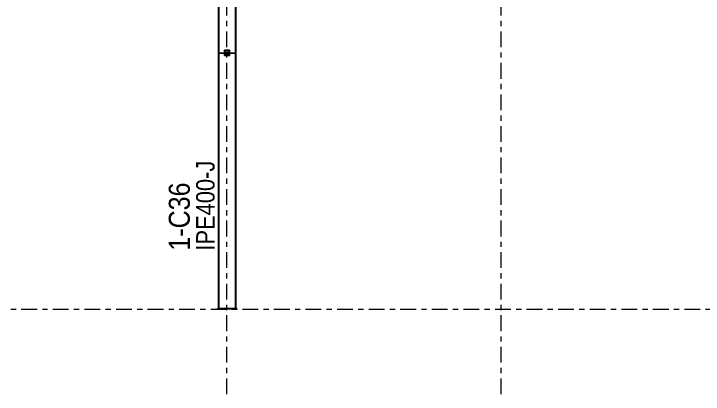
# Model space of a CAD drawing. Header units: millimetres. Extents: x -65 to 757, y -38 to 536.
# Drawn here: x 306.6 to 437.6, y 176 to 248.3 of the extents above; entities that cross this region are included whole.
import ezdxf

# ---------------------------------------------------------------- set-up
doc = ezdxf.new("R2010")
doc.units = ezdxf.units.MM
for name, pattern in [('XKITLINE00', [0]), ('XKITLINE02', [4, 2, -2]), ('XKITLINE03', [6, 3, -1, 1, -1])]:
    doc.linetypes.add(name, pattern=pattern)
for name, color, linetype, lineweight in [('Part', 2, 'Continuous', 0), ('PartMark', 7, 'Continuous', 0), ('S-grid', 1, 'Continuous', 0)]:
    doc.layers.add(name, color=color, linetype=linetype, lineweight=lineweight)
doc.styles.add('ARIAL', font='ARIAL.TTF')

# ---------------------------------------------------------------- blocks, each defined once
blk = doc.blocks.new('*A298')
at = {"layer": 'Part'}
h = blk.add_hatch(color=3, dxfattribs=at)
h.paths.add_polyline_path([(346.67, 240.46), (346.67, 241.29), (347.5, 241.29), (347.5, 240.46)], flags=17)
h.paths.add_polyline_path([(346.7, 241.26), (346.7, 240.49), (347.47, 240.49), (347.47, 241.26)])
blk = doc.blocks.new('*A1052')
at = {"layer": 'S-grid', "color": 1, "linetype": 'XKITLINE03', "lineweight": 0}
blk.add_line((-10, 192.12), (571.18, 192.12), dxfattribs=at)
blk = doc.blocks.new('*A1060')
at = {"layer": 'S-grid', "color": 1, "linetype": 'XKITLINE03', "lineweight": 0}
blk.add_line((399.17, 175.98), (399.17, 315.67), dxfattribs=at)
at = {"layer": 'S-grid', "color": 3, "style": 'ARIAL', "width": 0.85}
blk.add_text('T1', height=3, dxfattribs=at).set_placement((396.83, 316.67))
blk = doc.blocks.new('*A1062')
at = {"layer": 'S-grid', "color": 1, "linetype": 'XKITLINE03', "lineweight": 0}
blk.add_line((347.08, 175.98), (347.08, 315.67), dxfattribs=at)
at = {"layer": 'S-grid', "color": 3, "style": 'ARIAL', "width": 0.85}
blk.add_text('T', height=3, dxfattribs=at).set_placement((345.86, 316.67))
blk = doc.blocks.new('*A1373')
at = {"layer": 'Part', "color": 2, "linetype": 'XKITLINE00', "lineweight": 0}
for p, q in [((345.42, 289.82), (348.75, 289.82)), ((345.52, 289.82), (345.52, 240.83)), ((348.64, 289.82), (348.64, 240.83)), ((345.42, 278.48), (345.42, 192.29)), ((348.75, 278.48), (348.75, 192.29)), ((345.52, 240.75), (345.52, 192.29)), ((348.64, 240.75), (348.64, 192.29))]:
    blk.add_line(p, q, dxfattribs=at)
at = {"layer": 'Part', "color": 7, "linetype": 'XKITLINE02', "lineweight": 0}
for p, q in [((345.42, 278.48), (345.42, 289.82)), ((348.75, 289.82), (348.75, 278.48)), ((345.52, 240.83), (345.52, 240.75)), ((348.64, 240.83), (348.64, 240.75)), ((348.75, 192.29), (345.42, 192.29))]:
    blk.add_line(p, q, dxfattribs=at)
blk = doc.blocks.new('*A1469')
at = {"layer": 'Part', "color": 2, "linetype": 'XKITLINE00', "lineweight": 0}
for p, q in [((348.92, 192.29), (345.25, 192.29)), ((345.25, 192.12), (345.25, 192.29)), ((348.92, 192.12), (345.25, 192.12)), ((348.92, 192.29), (348.92, 192.12))]:
    blk.add_line(p, q, dxfattribs=at)
blk = doc.blocks.new('*A1484')
at = {"layer": 'Part', "color": 2, "linetype": 'XKITLINE00', "lineweight": 0}
for p, q in [((346.67, 241.29), (346.67, 240.46)), ((346.67, 241.29), (347.5, 241.29)), ((346.7, 240.49), (346.7, 241.26)), ((346.7, 241.26), (347.47, 241.26)), ((347.47, 241.26), (347.47, 240.49)), ((347.5, 241.29), (347.5, 240.46)), ((347.5, 240.46), (346.67, 240.46)), ((347.47, 240.49), (346.7, 240.49))]:
    blk.add_line(p, q, dxfattribs=at)
blk = doc.blocks.new('*A1485')
at = {"layer": 'Part', "color": 2, "linetype": 'XKITLINE00', "lineweight": 0}
for p, q in [((346.58, 240.83), (345.52, 240.83)), ((345.52, 240.75), (345.52, 240.83)), ((346.58, 240.75), (345.52, 240.75)), ((348.64, 240.83), (347.58, 240.83)), ((348.64, 240.75), (347.58, 240.75)), ((348.64, 240.83), (348.64, 240.75))]:
    blk.add_line(p, q, dxfattribs=at)
at = {"layer": 'Part', "color": 7, "linetype": 'XKITLINE02', "lineweight": 0}
for p, q in [((345.65, 240.75), (345.65, 240.83)), ((347.58, 240.83), (346.58, 240.83)), ((347.58, 240.75), (346.58, 240.75)), ((348.52, 240.75), (348.52, 240.83))]:
    blk.add_line(p, q, dxfattribs=at)
blk = doc.blocks.new('*A1486')
at = {"layer": 'Part', "color": 7, "linetype": 'XKITLINE02', "lineweight": 0}
for p, q in [((346.58, 240.83), (346.58, 240.92)), ((346.58, 240.92), (347.58, 240.92)), ((347.58, 240.83), (346.58, 240.83)), ((347.58, 240.92), (347.58, 240.83))]:
    blk.add_line(p, q, dxfattribs=at)
blk = doc.blocks.new('*A1487')
at = {"layer": 'Part', "color": 2, "linetype": 'XKITLINE00', "lineweight": 0}
for p, q in [((347.58, 241.37), (346.58, 241.37)), ((346.58, 241.37), (346.58, 240.37)), ((347.58, 240.37), (347.58, 241.37)), ((346.58, 240.37), (347.58, 240.37))]:
    blk.add_line(p, q, dxfattribs=at)
blk = doc.blocks.new('*A1488')
at = {"layer": 'Part', "color": 7, "linetype": 'XKITLINE02', "lineweight": 0}
for p, q in [((348.64, 240.83), (345.52, 240.83)), ((345.52, 240.75), (345.52, 240.83)), ((348.64, 240.75), (345.52, 240.75)), ((345.65, 240.83), (345.65, 240.75)), ((348.52, 240.75), (348.52, 240.83)), ((348.64, 240.83), (348.64, 240.75))]:
    blk.add_line(p, q, dxfattribs=at)
blk = doc.blocks.new('*A1489')
at = {"layer": 'Part', "color": 7, "linetype": 'XKITLINE02', "lineweight": 0}
for p, q in [((346.58, 240.92), (346.58, 240.83)), ((347.58, 240.92), (346.58, 240.92)), ((346.58, 240.83), (347.58, 240.83)), ((347.58, 240.83), (347.58, 240.92))]:
    blk.add_line(p, q, dxfattribs=at)
blk = doc.blocks.new('*A1490')
at = {"layer": 'Part', "color": 7, "linetype": 'XKITLINE02', "lineweight": 0}
for p, q in [((346.58, 241.37), (347.58, 241.37)), ((346.58, 240.37), (346.58, 241.37)), ((347.58, 241.37), (347.58, 240.37)), ((347.58, 240.37), (346.58, 240.37))]:
    blk.add_line(p, q, dxfattribs=at)
blk = doc.blocks.new('*A1491')
at = {"layer": 'Part', "color": 7, "linetype": 'XKITLINE02', "lineweight": 0}
for p, q in [((347.5, 241.29), (346.67, 241.29)), ((346.67, 241.29), (346.67, 240.46)), ((346.7, 240.49), (346.7, 241.26)), ((346.7, 241.26), (347.47, 241.26)), ((347.47, 241.26), (347.47, 240.49)), ((347.5, 240.46), (347.5, 241.29)), ((346.67, 240.46), (347.5, 240.46)), ((347.47, 240.49), (346.7, 240.49))]:
    blk.add_line(p, q, dxfattribs=at)
blk = doc.blocks.new('*A2084')
at = {"layer": 'PartMark', "color": 7, "style": 'ARIAL', "width": 0.85}
blk.add_text('IPE400-J', height=3.5, rotation=90.0002, dxfattribs=at).set_placement((344.72, 203.29))
at = {"layer": 'PartMark', "color": 3, "style": 'ARIAL', "width": 0.85}
blk.add_text('1-C36', height=4, rotation=90.0002, dxfattribs=at).set_placement((340.02, 203.29))

msp = doc.modelspace()

# ---------------------------------------------------------------- block references
at = {"lineweight": 0}
for name in ['*A1062', '*A1060', '*A1373', '*A1487', '*A1490', '*A298', '*A1484', '*A1491', '*A1485', '*A1488', '*A1486', '*A1489', '*A2084', '*A1052', '*A1469']:
    msp.add_blockref(name, (0, 0), dxfattribs=at)

doc.saveas('drawing.dxf')
